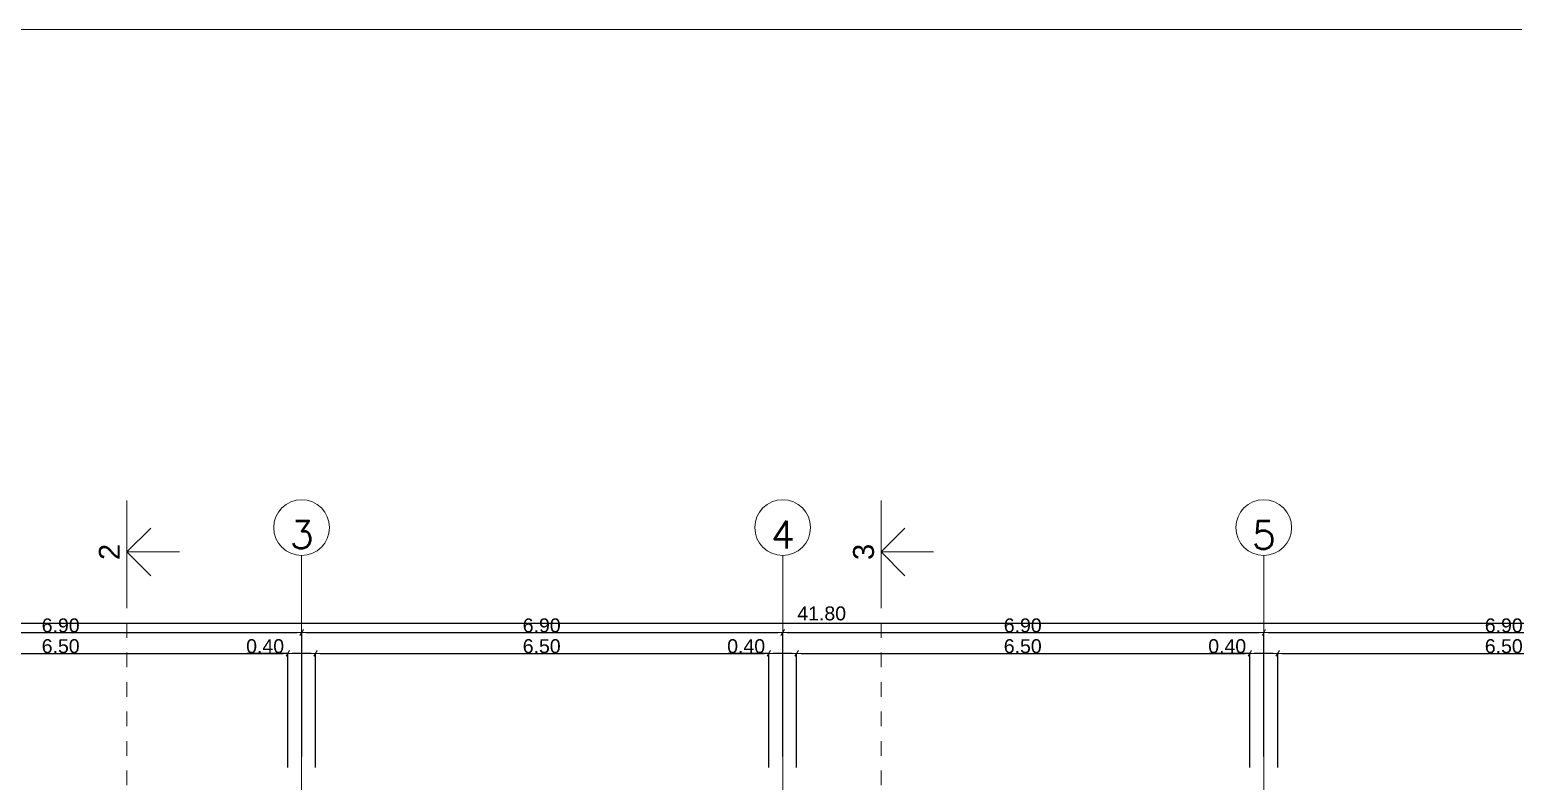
# Model space of a CAD drawing. Header units: millimetres. Extents: x 475616349 to 476941521, y 4620115302 to 4621446928.
# Drawn here: x 476747367 to 476768649, y 4620211141 to 4620221926 of the extents above; entities that cross this region are included whole.
import ezdxf

# ---------------------------------------------------------------- set-up
doc = ezdxf.new("R2010")
doc.units = ezdxf.units.MM
doc.header["$MEASUREMENT"] = 0
doc.linetypes.add('Dashed', pattern=[423.333333, 211.666667, -211.666667])
for name, color, linetype, lineweight in [('0_Pen_No__42_Pen_No__250_Pen_No__5', 5, 'Continuous', 0), ('Annotation - Text_Pen_No__7_Pen_No__5', 5, 'Continuous', 0), ('New_._Pen_No__1', 1, 'Continuous', 0), ('New_shenobebi_Pen_No__1', 1, 'Continuous', 0), ('New_Structural - Bearing_Pen_No__1', 1, 'Continuous', 0), ('zoma_Pen_No__5_Pen_No__5', 5, 'Continuous', 0)]:
    doc.layers.add(name, color=color, linetype=linetype, lineweight=lineweight)
doc.layers.add('zoma', color=7, linetype='Continuous')
doc.styles.add('GENERATED_STYLE_1', font='arial.ttf')
doc.styles.add('GENERATED_STYLE_2', font='arial.ttf')
doc.linetypes.add('Break', pattern='A,0,[1,бѓЎбѓђбѓ®бѓљбѓ\x98бѓ\x98 #13 nika1.Shx,S=15.679026,R=0,X=0,Y=0],-1975.557214,0', length=1975.557214)
doc.dimstyles.new('GENERATED_STYLE__1', dxfattribs={"dimtxt": 200, "dimasz": 64.421331, "dimexe": 0.18, "dimexo": 3, "dimgap": 0.09, "dimtad": 1, "dimtih": 1, "dimtoh": 1, "dimlfac": 0.001, "dimzin": 0, "dimdsep": 46, "dimtxsty": 'GENERATED_STYLE_2', "dimblk": 'ARROWHEAD_2', "dimblk1": 'ARROWHEAD_2', "dimblk2": 'ARROWHEAD_2', "dimcen": 0.09, "dimclrd": 142, "dimclre": 142, "dimclrt": 142, "dimadec": 0, "dimazin": 0, "dimtfac": 1, "dimtdec": 4, "dimtmove": 0, "dimatfit": 3, "dimfxl": 1, "dimtolj": 1, "dimtzin": 0, "dimarcsym": 0})
doc.dimstyles.new('GENERATED_STYLE__3', dxfattribs={"dimtxt": 200, "dimasz": 64.421331, "dimexe": 0.18, "dimexo": 3, "dimgap": 0.09, "dimtad": 1, "dimtih": 1, "dimtoh": 1, "dimlfac": 0.001, "dimzin": 0, "dimdsep": 46, "dimtxsty": 'GENERATED_STYLE_2', "dimblk": 'ARROWHEAD_2', "dimblk1": 'ARROWHEAD_2', "dimblk2": 'ARROWHEAD_2', "dimcen": 0.09, "dimclrd": 142, "dimclre": 142, "dimclrt": 142, "dimadec": 0, "dimazin": 0, "dimtfac": 1, "dimtdec": 4, "dimtmove": 2, "dimatfit": 3, "dimfxl": 1, "dimtolj": 1, "dimtzin": 0, "dimarcsym": 0})

# ---------------------------------------------------------------- blocks, each defined once
blk = doc.blocks.new('ARROWHEAD_2')
at = {"color": 0, "linetype": 'Continuous', "lineweight": 0}
for p, q in [((0, 0), (-1, 0)), ((-0.38, -0.66), (0.38, 0.66))]:
    blk.add_line(p, q, dxfattribs=at)
blk = doc.blocks.new('*D2307', base_point=(476577134, 4620325126))
at = {"layer": 'Defpoints', "color": 0, "linetype": 'Continuous', "transparency": 16777216}
for p in [(476751269, 4620213275), (476744369, 4620211496), (476751269, 4620211496)]:
    blk.add_point(p, dxfattribs=at)
at = {"layer": 'zoma', "color": 142, "linetype": 'Continuous', "lineweight": -2, "transparency": 16777216}
for p, q in [((476744369, 4620211499), (476744369, 4620213275)), ((476744433, 4620213275), (476751204, 4620213275)), ((476751269, 4620211499), (476751269, 4620213275))]:
    blk.add_line(p, q, dxfattribs=at)
at = {"layer": 'zoma', "color": 142, "linetype": 'Continuous', "lineweight": -2, "transparency": 16777216, "xscale": 64.4213309708986, "yscale": 64.4213309708986, "zscale": 64.4213309708986, "rotation": 180}
blk.add_blockref('ARROWHEAD_2', (476744369, 4620213275), dxfattribs=at)
at = {"layer": 'zoma', "color": 142, "linetype": 'Continuous', "lineweight": -2, "transparency": 16777216, "xscale": 64.4213309708986, "yscale": 64.4213309708986, "zscale": 64.4213309708986}
blk.add_blockref('ARROWHEAD_2', (476751269, 4620213275), dxfattribs=at)
at = {"layer": 'zoma', "color": 142, "linetype": 'Continuous', "lineweight": 0, "transparency": 16777216, "insert": (476747812, 4620213377), "char_height": 200, "attachment_point": 5, "style": 'GENERATED_STYLE_2'}
blk.add_mtext('\\A1;6.90', dxfattribs=at)
blk = doc.blocks.new('*D2308', base_point=(476577134, 4620325126))
at = {"layer": 'Defpoints', "color": 0, "linetype": 'Continuous', "transparency": 16777216}
for p in [(476758169, 4620213275), (476751269, 4620211496), (476758169, 4620211496)]:
    blk.add_point(p, dxfattribs=at)
at = {"layer": 'zoma', "color": 142, "linetype": 'Continuous', "lineweight": -2, "transparency": 16777216}
for p, q in [((476751269, 4620211499), (476751269, 4620213275)), ((476751333, 4620213275), (476758104, 4620213275)), ((476758169, 4620211499), (476758169, 4620213275))]:
    blk.add_line(p, q, dxfattribs=at)
at = {"layer": 'zoma', "color": 142, "linetype": 'Continuous', "lineweight": -2, "transparency": 16777216, "xscale": 64.4213309708986, "yscale": 64.4213309708986, "zscale": 64.4213309708986, "rotation": 180}
blk.add_blockref('ARROWHEAD_2', (476751269, 4620213275), dxfattribs=at)
at = {"layer": 'zoma', "color": 142, "linetype": 'Continuous', "lineweight": -2, "transparency": 16777216, "xscale": 64.4213309708986, "yscale": 64.4213309708986, "zscale": 64.4213309708986}
blk.add_blockref('ARROWHEAD_2', (476758169, 4620213275), dxfattribs=at)
at = {"layer": 'zoma', "color": 142, "linetype": 'Continuous', "lineweight": 0, "transparency": 16777216, "insert": (476754712, 4620213377), "char_height": 200, "attachment_point": 5, "style": 'GENERATED_STYLE_2'}
blk.add_mtext('\\A1;6.90', dxfattribs=at)
blk = doc.blocks.new('*D2309', base_point=(476577134, 4620325126))
at = {"layer": 'Defpoints', "color": 0, "linetype": 'Continuous', "transparency": 16777216}
for p in [(476765069, 4620213275), (476758169, 4620211496), (476765069, 4620211496)]:
    blk.add_point(p, dxfattribs=at)
at = {"layer": 'zoma', "color": 142, "linetype": 'Continuous', "lineweight": -2, "transparency": 16777216}
for p, q in [((476758169, 4620211499), (476758169, 4620213275)), ((476758233, 4620213275), (476765004, 4620213275)), ((476765069, 4620211499), (476765069, 4620213275))]:
    blk.add_line(p, q, dxfattribs=at)
at = {"layer": 'zoma', "color": 142, "linetype": 'Continuous', "lineweight": -2, "transparency": 16777216, "xscale": 64.4213309708986, "yscale": 64.4213309708986, "zscale": 64.4213309708986, "rotation": 180}
blk.add_blockref('ARROWHEAD_2', (476758169, 4620213275), dxfattribs=at)
at = {"layer": 'zoma', "color": 142, "linetype": 'Continuous', "lineweight": -2, "transparency": 16777216, "xscale": 64.4213309708986, "yscale": 64.4213309708986, "zscale": 64.4213309708986}
blk.add_blockref('ARROWHEAD_2', (476765069, 4620213275), dxfattribs=at)
at = {"layer": 'zoma', "color": 142, "linetype": 'Continuous', "lineweight": 0, "transparency": 16777216, "insert": (476761612, 4620213377), "char_height": 200, "attachment_point": 5, "style": 'GENERATED_STYLE_2'}
blk.add_mtext('\\A1;6.90', dxfattribs=at)
blk = doc.blocks.new('*D2310', base_point=(476577134, 4620325126))
at = {"layer": 'Defpoints', "color": 0, "linetype": 'Continuous', "transparency": 16777216}
for p in [(476771969, 4620213275), (476765069, 4620211496), (476771969, 4620211496)]:
    blk.add_point(p, dxfattribs=at)
at = {"layer": 'zoma', "color": 142, "linetype": 'Continuous', "lineweight": -2, "transparency": 16777216}
for p, q in [((476765069, 4620211499), (476765069, 4620213275)), ((476765133, 4620213275), (476771904, 4620213275)), ((476771969, 4620211499), (476771969, 4620213275))]:
    blk.add_line(p, q, dxfattribs=at)
at = {"layer": 'zoma', "color": 142, "linetype": 'Continuous', "lineweight": -2, "transparency": 16777216, "xscale": 64.4213309708986, "yscale": 64.4213309708986, "zscale": 64.4213309708986, "rotation": 180}
blk.add_blockref('ARROWHEAD_2', (476765069, 4620213275), dxfattribs=at)
at = {"layer": 'zoma', "color": 142, "linetype": 'Continuous', "lineweight": -2, "transparency": 16777216, "xscale": 64.4213309708986, "yscale": 64.4213309708986, "zscale": 64.4213309708986}
blk.add_blockref('ARROWHEAD_2', (476771969, 4620213275), dxfattribs=at)
at = {"layer": 'zoma', "color": 142, "linetype": 'Continuous', "lineweight": 0, "transparency": 16777216, "insert": (476768512, 4620213377), "char_height": 200, "attachment_point": 5, "style": 'GENERATED_STYLE_2'}
blk.add_mtext('\\A1;6.90', dxfattribs=at)
blk = doc.blocks.new('*D2315', base_point=(476577134, 4620325126))
at = {"layer": 'Defpoints', "color": 0, "linetype": 'Continuous', "transparency": 16777216}
for p in [(476751069, 4620212977), (476744569, 4620211334), (476751069, 4620211334)]:
    blk.add_point(p, dxfattribs=at)
at = {"layer": 'zoma', "color": 142, "linetype": 'Continuous', "lineweight": -2, "transparency": 16777216}
for p, q in [((476744569, 4620211337), (476744569, 4620212977)), ((476744633, 4620212977), (476751004, 4620212977)), ((476751069, 4620211337), (476751069, 4620212977))]:
    blk.add_line(p, q, dxfattribs=at)
at = {"layer": 'zoma', "color": 142, "linetype": 'Continuous', "lineweight": -2, "transparency": 16777216, "xscale": 64.4213309708986, "yscale": 64.4213309708986, "zscale": 64.4213309708986, "rotation": 180}
blk.add_blockref('ARROWHEAD_2', (476744569, 4620212977), dxfattribs=at)
at = {"layer": 'zoma', "color": 142, "linetype": 'Continuous', "lineweight": -2, "transparency": 16777216, "xscale": 64.4213309708986, "yscale": 64.4213309708986, "zscale": 64.4213309708986}
blk.add_blockref('ARROWHEAD_2', (476751069, 4620212977), dxfattribs=at)
at = {"layer": 'zoma', "color": 142, "linetype": 'Continuous', "lineweight": 0, "transparency": 16777216, "insert": (476747812, 4620213079), "char_height": 200, "attachment_point": 5, "style": 'GENERATED_STYLE_2'}
blk.add_mtext('\\A1;6.50', dxfattribs=at)
blk = doc.blocks.new('*D2316', base_point=(476577134, 4620325126))
at = {"layer": 'Defpoints', "color": 0, "linetype": 'Continuous', "transparency": 16777216}
for p in [(476751469, 4620212977), (476751069, 4620211334), (476751469, 4620211334)]:
    blk.add_point(p, dxfattribs=at)
at = {"layer": 'zoma', "color": 142, "linetype": 'Continuous', "lineweight": -2, "transparency": 16777216}
for p, q in [((476751069, 4620212977), (476750485, 4620212977)), ((476751069, 4620211337), (476751069, 4620212977)), ((476751404, 4620212977), (476751133, 4620212977)), ((476751469, 4620211337), (476751469, 4620212977))]:
    blk.add_line(p, q, dxfattribs=at)
at = {"layer": 'zoma', "color": 142, "linetype": 'Continuous', "lineweight": -2, "transparency": 16777216, "xscale": 64.4213309708986, "yscale": 64.4213309708986, "zscale": 64.4213309708986, "rotation": 180}
blk.add_blockref('ARROWHEAD_2', (476751069, 4620212977), dxfattribs=at)
at = {"layer": 'zoma', "color": 142, "linetype": 'Continuous', "lineweight": -2, "transparency": 16777216, "xscale": 64.4213309708986, "yscale": 64.4213309708986, "zscale": 64.4213309708986}
blk.add_blockref('ARROWHEAD_2', (476751469, 4620212977), dxfattribs=at)
at = {"layer": 'zoma', "color": 142, "linetype": 'Continuous', "lineweight": 0, "transparency": 16777216, "insert": (476750745, 4620213079), "char_height": 200, "attachment_point": 5, "style": 'GENERATED_STYLE_2'}
blk.add_mtext('\\A1;0.40', dxfattribs=at)
blk = doc.blocks.new('*D2317', base_point=(476577134, 4620325126))
at = {"layer": 'Defpoints', "color": 0, "linetype": 'Continuous', "transparency": 16777216}
for p in [(476757969, 4620212977), (476751469, 4620211334), (476757969, 4620211334)]:
    blk.add_point(p, dxfattribs=at)
at = {"layer": 'zoma', "color": 142, "linetype": 'Continuous', "lineweight": -2, "transparency": 16777216}
for p, q in [((476751469, 4620211337), (476751469, 4620212977)), ((476751533, 4620212977), (476757904, 4620212977)), ((476757969, 4620211337), (476757969, 4620212977))]:
    blk.add_line(p, q, dxfattribs=at)
at = {"layer": 'zoma', "color": 142, "linetype": 'Continuous', "lineweight": -2, "transparency": 16777216, "xscale": 64.4213309708986, "yscale": 64.4213309708986, "zscale": 64.4213309708986, "rotation": 180}
blk.add_blockref('ARROWHEAD_2', (476751469, 4620212977), dxfattribs=at)
at = {"layer": 'zoma', "color": 142, "linetype": 'Continuous', "lineweight": -2, "transparency": 16777216, "xscale": 64.4213309708986, "yscale": 64.4213309708986, "zscale": 64.4213309708986}
blk.add_blockref('ARROWHEAD_2', (476757969, 4620212977), dxfattribs=at)
at = {"layer": 'zoma', "color": 142, "linetype": 'Continuous', "lineweight": 0, "transparency": 16777216, "insert": (476754712, 4620213079), "char_height": 200, "attachment_point": 5, "style": 'GENERATED_STYLE_2'}
blk.add_mtext('\\A1;6.50', dxfattribs=at)
blk = doc.blocks.new('*D2318', base_point=(476577134, 4620325126))
at = {"layer": 'Defpoints', "color": 0, "linetype": 'Continuous', "transparency": 16777216}
for p in [(476758369, 4620212977), (476757969, 4620211334), (476758369, 4620211334)]:
    blk.add_point(p, dxfattribs=at)
at = {"layer": 'zoma', "color": 142, "linetype": 'Continuous', "lineweight": -2, "transparency": 16777216}
for p, q in [((476757969, 4620212977), (476757385, 4620212977)), ((476757969, 4620211337), (476757969, 4620212977)), ((476758304, 4620212977), (476758033, 4620212977)), ((476758369, 4620211337), (476758369, 4620212977))]:
    blk.add_line(p, q, dxfattribs=at)
at = {"layer": 'zoma', "color": 142, "linetype": 'Continuous', "lineweight": -2, "transparency": 16777216, "xscale": 64.4213309708986, "yscale": 64.4213309708986, "zscale": 64.4213309708986, "rotation": 180}
blk.add_blockref('ARROWHEAD_2', (476757969, 4620212977), dxfattribs=at)
at = {"layer": 'zoma', "color": 142, "linetype": 'Continuous', "lineweight": -2, "transparency": 16777216, "xscale": 64.4213309708986, "yscale": 64.4213309708986, "zscale": 64.4213309708986}
blk.add_blockref('ARROWHEAD_2', (476758369, 4620212977), dxfattribs=at)
at = {"layer": 'zoma', "color": 142, "linetype": 'Continuous', "lineweight": 0, "transparency": 16777216, "insert": (476757645, 4620213079), "char_height": 200, "attachment_point": 5, "style": 'GENERATED_STYLE_2'}
blk.add_mtext('\\A1;0.40', dxfattribs=at)
blk = doc.blocks.new('*D2319', base_point=(476577134, 4620325126))
at = {"layer": 'Defpoints', "color": 0, "linetype": 'Continuous', "transparency": 16777216}
for p in [(476764869, 4620212977), (476758369, 4620211334), (476764869, 4620211334)]:
    blk.add_point(p, dxfattribs=at)
at = {"layer": 'zoma', "color": 142, "linetype": 'Continuous', "lineweight": -2, "transparency": 16777216}
for p, q in [((476758369, 4620211337), (476758369, 4620212977)), ((476758433, 4620212977), (476764804, 4620212977)), ((476764869, 4620211337), (476764869, 4620212977))]:
    blk.add_line(p, q, dxfattribs=at)
at = {"layer": 'zoma', "color": 142, "linetype": 'Continuous', "lineweight": -2, "transparency": 16777216, "xscale": 64.4213309708986, "yscale": 64.4213309708986, "zscale": 64.4213309708986, "rotation": 180}
blk.add_blockref('ARROWHEAD_2', (476758369, 4620212977), dxfattribs=at)
at = {"layer": 'zoma', "color": 142, "linetype": 'Continuous', "lineweight": -2, "transparency": 16777216, "xscale": 64.4213309708986, "yscale": 64.4213309708986, "zscale": 64.4213309708986}
blk.add_blockref('ARROWHEAD_2', (476764869, 4620212977), dxfattribs=at)
at = {"layer": 'zoma', "color": 142, "linetype": 'Continuous', "lineweight": 0, "transparency": 16777216, "insert": (476761612, 4620213079), "char_height": 200, "attachment_point": 5, "style": 'GENERATED_STYLE_2'}
blk.add_mtext('\\A1;6.50', dxfattribs=at)
blk = doc.blocks.new('*D2320', base_point=(476577134, 4620325126))
at = {"layer": 'Defpoints', "color": 0, "linetype": 'Continuous', "transparency": 16777216}
for p in [(476765269, 4620212977), (476764869, 4620211334), (476765269, 4620211334)]:
    blk.add_point(p, dxfattribs=at)
at = {"layer": 'zoma', "color": 142, "linetype": 'Continuous', "lineweight": -2, "transparency": 16777216}
for p, q in [((476764869, 4620212977), (476764285, 4620212977)), ((476764869, 4620211337), (476764869, 4620212977)), ((476765204, 4620212977), (476764933, 4620212977)), ((476765269, 4620211337), (476765269, 4620212977))]:
    blk.add_line(p, q, dxfattribs=at)
at = {"layer": 'zoma', "color": 142, "linetype": 'Continuous', "lineweight": -2, "transparency": 16777216, "xscale": 64.4213309708986, "yscale": 64.4213309708986, "zscale": 64.4213309708986, "rotation": 180}
blk.add_blockref('ARROWHEAD_2', (476764869, 4620212977), dxfattribs=at)
at = {"layer": 'zoma', "color": 142, "linetype": 'Continuous', "lineweight": -2, "transparency": 16777216, "xscale": 64.4213309708986, "yscale": 64.4213309708986, "zscale": 64.4213309708986}
blk.add_blockref('ARROWHEAD_2', (476765269, 4620212977), dxfattribs=at)
at = {"layer": 'zoma', "color": 142, "linetype": 'Continuous', "lineweight": 0, "transparency": 16777216, "insert": (476764545, 4620213079), "char_height": 200, "attachment_point": 5, "style": 'GENERATED_STYLE_2'}
blk.add_mtext('\\A1;0.40', dxfattribs=at)
blk = doc.blocks.new('*D2321', base_point=(476577134, 4620325126))
at = {"layer": 'Defpoints', "color": 0, "linetype": 'Continuous', "transparency": 16777216}
for p in [(476771769, 4620212977), (476765269, 4620211334), (476771769, 4620211334)]:
    blk.add_point(p, dxfattribs=at)
at = {"layer": 'zoma', "color": 142, "linetype": 'Continuous', "lineweight": -2, "transparency": 16777216}
for p, q in [((476765269, 4620211337), (476765269, 4620212977)), ((476765333, 4620212977), (476771704, 4620212977)), ((476771769, 4620211337), (476771769, 4620212977))]:
    blk.add_line(p, q, dxfattribs=at)
at = {"layer": 'zoma', "color": 142, "linetype": 'Continuous', "lineweight": -2, "transparency": 16777216, "xscale": 64.4213309708986, "yscale": 64.4213309708986, "zscale": 64.4213309708986, "rotation": 180}
blk.add_blockref('ARROWHEAD_2', (476765269, 4620212977), dxfattribs=at)
at = {"layer": 'zoma', "color": 142, "linetype": 'Continuous', "lineweight": -2, "transparency": 16777216, "xscale": 64.4213309708986, "yscale": 64.4213309708986, "zscale": 64.4213309708986}
blk.add_blockref('ARROWHEAD_2', (476771769, 4620212977), dxfattribs=at)
at = {"layer": 'zoma', "color": 142, "linetype": 'Continuous', "lineweight": 0, "transparency": 16777216, "insert": (476768512, 4620213079), "char_height": 200, "attachment_point": 5, "style": 'GENERATED_STYLE_2'}
blk.add_mtext('\\A1;6.50', dxfattribs=at)
blk = doc.blocks.new('*D2325', base_point=(476577134, 4620325126))
at = {"layer": 'Defpoints', "color": 0, "linetype": 'Continuous', "transparency": 16777216}
for p in [(476779069, 4620213409), (476737269, 4620211550), (476779069, 4620211550)]:
    blk.add_point(p, dxfattribs=at)
at = {"layer": 'zoma', "color": 142, "linetype": 'Continuous', "lineweight": -2, "transparency": 16777216}
for p, q in [((476737269, 4620211553), (476737269, 4620213409)), ((476737333, 4620213409), (476779004, 4620213409)), ((476779069, 4620211553), (476779069, 4620213409))]:
    blk.add_line(p, q, dxfattribs=at)
at = {"layer": 'zoma', "color": 142, "linetype": 'Continuous', "lineweight": -2, "transparency": 16777216, "xscale": 64.4213309708986, "yscale": 64.4213309708986, "zscale": 64.4213309708986, "rotation": 180}
blk.add_blockref('ARROWHEAD_2', (476737269, 4620213409), dxfattribs=at)
at = {"layer": 'zoma', "color": 142, "linetype": 'Continuous', "lineweight": -2, "transparency": 16777216, "xscale": 64.4213309708986, "yscale": 64.4213309708986, "zscale": 64.4213309708986}
blk.add_blockref('ARROWHEAD_2', (476779069, 4620213409), dxfattribs=at)
at = {"layer": 'zoma', "color": 142, "linetype": 'Continuous', "lineweight": 0, "transparency": 16777216, "insert": (476758728, 4620213549), "char_height": 200, "attachment_point": 5, "style": 'GENERATED_STYLE_2'}
blk.add_mtext('\\A1;41.80', dxfattribs=at)

msp = doc.modelspace()

# ---------------------------------------------------------------- linework, layer by layer
at = {"layer": '0_Pen_No__42_Pen_No__250_Pen_No__5', "color": 5, "linetype": 'Continuous', "lineweight": 0}
for centre in [(476751268.542, 4620214781.518), (476751268.542, 4620214781.518), (476758168.542, 4620214781.518), (476758168.542, 4620214781.518), (476765068.542, 4620214781.518), (476765068.542, 4620214781.518)]:
    msp.add_circle(centre, 400, dxfattribs=at)
at = {"layer": 'New_shenobebi_Pen_No__1', "color": 1, "linetype": 'Dashed', "lineweight": 0}
for points in [[(476748763.158, 4620190340.291), (476748763.158, 4620215169.157)], [(476759580.802, 4620190340.291), (476759580.802, 4620215169.157)]]:
    msp.add_lwpolyline(points, dxfattribs=at)
at = {"layer": 'New_shenobebi_Pen_No__1', "color": 1, "linetype": 'Continuous', "lineweight": 0}
for points in [[(476748763.158, 4620213695.41), (476748763.158, 4620215169.157)], [(476759580.802, 4620213695.41), (476759580.802, 4620215169.157)], [(476748763.158, 4620214432.283), (476749104.303, 4620214773.429)], [(476759580.802, 4620214432.283), (476759921.947, 4620214773.429)], [(476748763.158, 4620214432.283), (476749516.156, 4620214432.283)], [(476748763.158, 4620214432.283), (476749104.303, 4620214091.138)], [(476759580.802, 4620214432.283), (476760333.8, 4620214432.283)], [(476759580.802, 4620214432.283), (476759921.947, 4620214091.138)]]:
    msp.add_lwpolyline(points, dxfattribs=at)
at = {"layer": 'New_Structural - Bearing_Pen_No__1', "color": 1, "linetype": 'Break', "lineweight": 0}
msp.add_line((476795936.866, 4620221926.352), (476722018.051, 4620221926.352), dxfattribs=at)
at = {"layer": 'zoma_Pen_No__5_Pen_No__5', "color": 5, "linetype": 'Continuous', "lineweight": 0}
for p, q in [((476751268.542, 4620214381.518), (476751268.542, 4620189670.712)), ((476758168.542, 4620214381.518), (476758168.542, 4620189670.712)), ((476765068.542, 4620214381.518), (476765068.542, 4620189670.712))]:
    msp.add_line(p, q, dxfattribs=at)

# ---------------------------------------------------------------- texts
at = {"layer": 'Annotation - Text_Pen_No__7_Pen_No__5', "color": 5, "linetype": 'Continuous', "lineweight": 0, "char_height": 400, "attachment_point": 2}
for s, insert in [('\\A1;{\\pqc;\\Ftxt.shx;3}', (476751270.7, 4620214880.555)), ('\\A1;{\\pqc;\\Ftxt.shx;4}', (476758170.7, 4620214880.555)), ('\\A1;{\\pqc;\\Ftxt.shx;5}', (476765070.7, 4620214873.755))]:
    msp.add_mtext(s, dxfattribs=dict(at, insert=insert))
at = {"layer": 'New_._Pen_No__1', "color": 1, "linetype": 'Continuous', "lineweight": 0, "char_height": 300, "attachment_point": 2, "rotation": 90, "style": 'GENERATED_STYLE_1'}
for s, insert in [('\\A1;{\\pqc;\\fArial|b0|i0|c0|p34;2}', (476748360.3, 4620214432.283)), ('\\A1;{\\pqc;\\fArial|b0|i0|c0|p34;3}', (476759177.944, 4620214432.283))]:
    msp.add_mtext(s, dxfattribs=dict(at, insert=insert))

# ---------------------------------------------------------------- dimensions: what is measured, and where the dimension line sits
at = {"layer": 'zoma', "color": 142, "linetype": 'Continuous', "lineweight": 0}
for base, p1, p2, dimstyle, picture, middle in [((476779068.537, 4620213408.508), (476737268.537, 4620211549.919), (476779068.537, 4620211549.919), 'GENERATED_STYLE__3', '*D2325', (476758727.85, 4620213548.508)), ((476751268.537, 4620213274.69), (476744368.537, 4620211495.994), (476751268.537, 4620211495.994), 'GENERATED_STYLE__1', '*D2307', (476747812.244, 4620213274.69)), ((476758168.537, 4620213274.69), (476751268.537, 4620211495.994), (476758168.537, 4620211495.994), 'GENERATED_STYLE__1', '*D2308', (476754712.244, 4620213274.69)), ((476765068.537, 4620213274.69), (476758168.537, 4620211495.994), (476765068.537, 4620211495.994), 'GENERATED_STYLE__1', '*D2309', (476761612.244, 4620213274.69)), ((476771968.537, 4620213274.69), (476765068.537, 4620211495.994), (476771968.537, 4620211495.994), 'GENERATED_STYLE__1', '*D2310', (476768512.244, 4620213274.69)), ((476751068.537, 4620212976.521), (476744568.537, 4620211333.854), (476751068.537, 4620211333.854), 'GENERATED_STYLE__1', '*D2315', (476747812.244, 4620212976.521)), ((476751468.537, 4620212976.521), (476751068.537, 4620211333.854), (476751468.537, 4620211333.854), 'GENERATED_STYLE__1', '*D2316', (476750744.612, 4620212976.521)), ((476757968.537, 4620212976.521), (476751468.537, 4620211333.854), (476757968.537, 4620211333.854), 'GENERATED_STYLE__1', '*D2317', (476754712.244, 4620212976.521)), ((476758368.537, 4620212976.521), (476757968.537, 4620211333.854), (476758368.537, 4620211333.854), 'GENERATED_STYLE__1', '*D2318', (476757644.612, 4620212976.521)), ((476764868.537, 4620212976.521), (476758368.537, 4620211333.854), (476764868.537, 4620211333.854), 'GENERATED_STYLE__1', '*D2319', (476761612.244, 4620212976.521)), ((476765268.537, 4620212976.521), (476764868.537, 4620211333.854), (476765268.537, 4620211333.854), 'GENERATED_STYLE__1', '*D2320', (476764544.612, 4620212976.521)), ((476771768.537, 4620212976.521), (476765268.537, 4620211333.854), (476771768.537, 4620211333.854), 'GENERATED_STYLE__1', '*D2321', (476768512.244, 4620212976.521))]:
    dim = msp.add_linear_dim(base=base, p1=p1, p2=p2, dimstyle=dimstyle, dxfattribs=at)
    dim.commit()
    dim.dimension.update_dxf_attribs({"geometry": picture, "text_midpoint": middle, "dimtype": 160})

doc.saveas('drawing.dxf')
